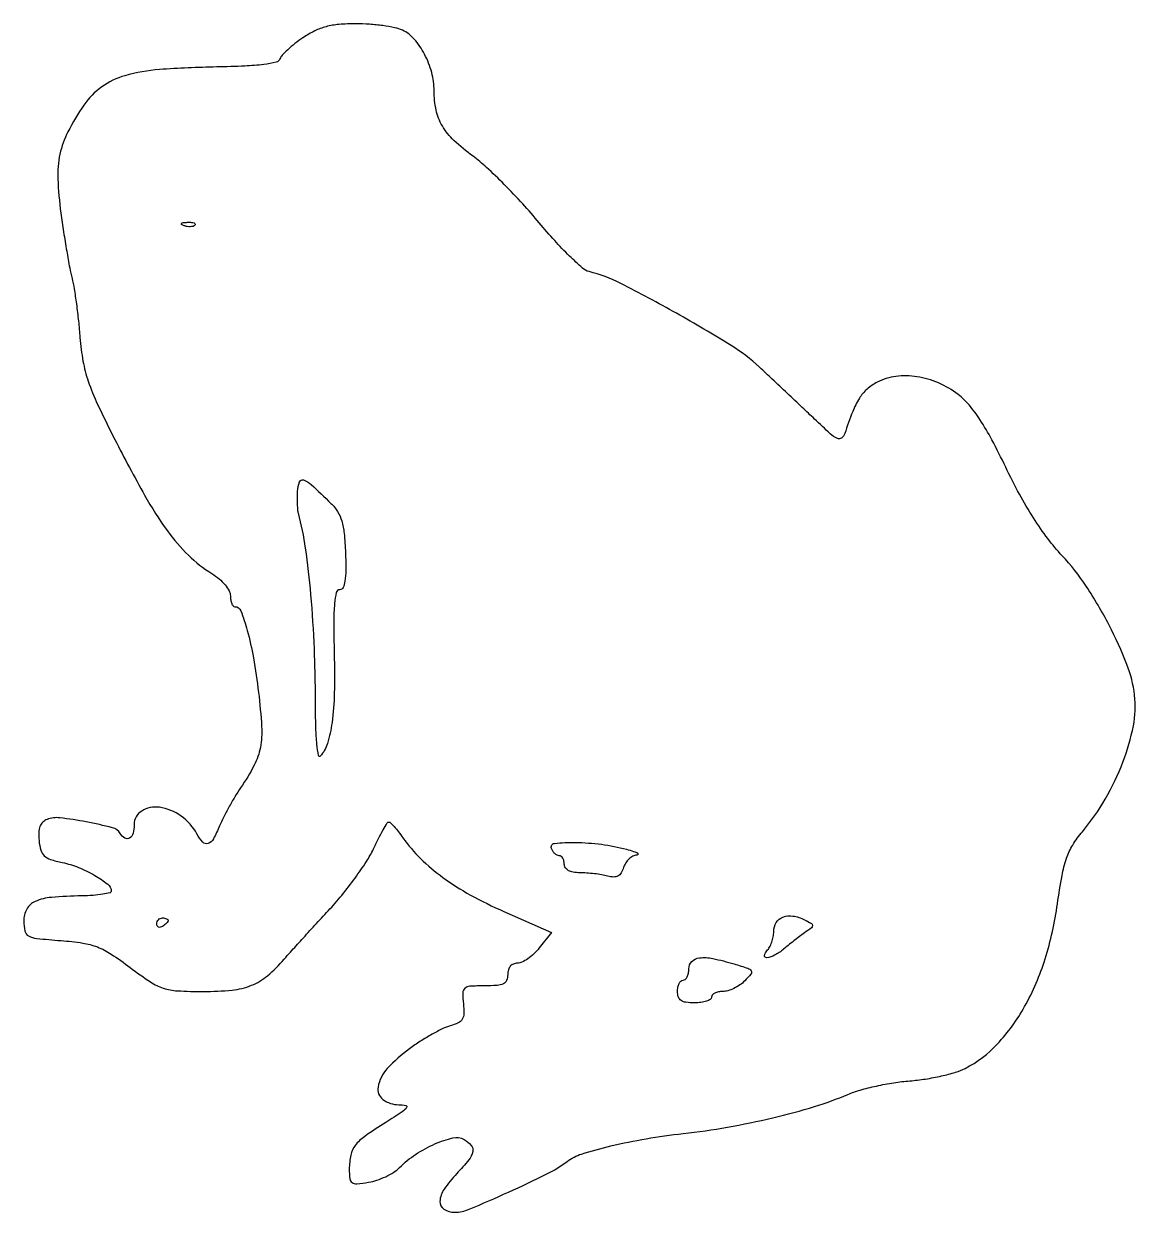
# Model space of a CAD drawing. Extents: x 0 to 197, y 0 to 210.
import ezdxf

# ---------------------------------------------------------------- set-up
doc = ezdxf.new("R2010")
doc.units = 0

msp = doc.modelspace()

# ---------------------------------------------------------------- linework, layer by layer
for points in [[(49.824335, 207.526601, 0.016569), (48.400371, 206.488407, 0.019736), (47.131807, 205.414291, 0.018894), (46.14444, 204.437846, 0.108277), (45.769681, 203.809042, -0.260875), (45.113054, 203.211083, -0.024883), (42.90002, 202.811716, -0.02087), (39.573412, 202.521399, -0.006603), (34.590577, 202.361335, 0.013103), (24.479092, 201.904887, 0.051942), (18.362564, 200.822773, 0.085317), (14.267923, 198.849296, 0.088861), (11.133954, 195.644345, 0.029763), (8.301057, 190.890751, 0.066955), (6.887552, 186.947781, 0.062824), (6.518412, 182.616538, 0.023644), (7.052648, 176.543373, 0.004327), (7.535289, 173.207239, 0.004155), (8.081769, 169.834616, 0.004115), (8.612806, 166.868865, 0.014983), (9.021651, 165, -0.021031), (9.39498, 163.188854, -0.006824), (9.79712, 160.483715, -0.006789), (10.162608, 157.461554, -0.007586), (10.430949, 154.540307, 0.025692), (10.963627, 150.395049, 0.037733), (11.888645, 146.840747, 0.027728), (13.54849, 142.750209, 0.007721), (16.597086, 136.540307, 0.009227), (21.859663, 126.680106, 0.029427), (25.869736, 120.389956, 0.043304), (29.587794, 116.089908, 0.054486), (33.73652, 112.853823, -0.037443), (35.010976, 111.927669, -0.043825), (36.061886, 110.865196, -0.049246), (36.774521, 109.809832, -0.124515), (37, 108.918441, 0.039757), (37.058502, 108.18386, 0.059004), (37.234739, 107.563542, 0.077601), (37.493293, 107.141428, 0.220034), (37.799112, 107, -0.311496), (38.852549, 106.273194, -0.023523), (39.98871, 102.796788, -0.024323), (41.066422, 97.982023, -0.012437), (41.971767, 91.854815, -0.015046), (42.528677, 85.800956, -0.061793), (42.301597, 82.130316, -0.074802), (41.207606, 78.983107, -0.028647), (38.813807, 75, 0.014098), (37.802553, 73.423103, 0.009545), (36.736255, 71.573437, 0.009622), (35.773789, 69.745352, 0.018904), (35.092389, 68.25, -0.02811), (34.00061, 65.966389, -0.185872), (33.051431, 65.165165, -0.298781), (32.108587, 65.403054, -0.062976), (31.075791, 66.858383, 0.115628), (28.307145, 70.004728, 0.118924), (24.456472, 71.552556, 0.17842), (21.334383, 70.89473, 0.258009), (20, 68.480948, -0.064959), (19.800885, 66.954788, -0.189549), (19.182743, 66.114293, -0.286322), (18.363647, 66.110775, -0.116471), (17.54158, 66.932722, 0.19487), (16.165966, 67.94057, 0.014547), (11.5393, 68.966921, 0.017553), (6.887978, 69.689443, 0.121952), (4.619131, 69.407341, 0.101442), (3.853188, 68.917907, 0.109679), (3.367214, 68.178602, 0.081453), (3.15217, 67.120401, 0.034055), (3.196162, 65.661397, 0.043241), (3.514053, 63.959464, 0.137011), (4.107682, 62.976752, 0.113366), (5.197427, 62.339287, 0.025033), (7.306827, 61.792865, -0.045087), (10.148821, 60.933849, -0.035912), (13.026851, 59.524261, -0.033302), (15.344857, 57.959415, -0.220612), (15.968575, 56.75, -0.359057), (15.741592, 56.449904, -0.018099), (14.448581, 56.191031, -0.022181), (12.760533, 55.992543, -0.013428), (10.75, 55.90032, 0.015722), (5.375588, 55.629078, 0.08202), (2.508967, 54.910709, 0.166393), (1.043832, 53.57565, 0.126177), (0.5, 51.454915, 0.055003), (0.697168, 49.668005, 0.22038), (1.349194, 48.816714, 0.095678), (2.792382, 48.381991, 0.006497), (7.082264, 48, -0.019107), (10.916788, 47.560862, -0.054769), (13.503221, 46.868208, -0.052531), (15.936598, 45.613537, -0.016511), (19.289357, 43.25, 0.014285), (22.887704, 40.689286, 0.068282), (25.148469, 39.587237, 0.066359), (27.651646, 39.11958, 0.013044), (32.234587, 39, 0.024969), (37.30231, 39.253227, 0.07013), (40.744164, 40.095087, 0.080184), (43.55269, 41.778377, 0.04024), (46.5, 44.696396, -0.005798), (47.627406, 45.977808, -0.001244), (49.613751, 48.172379, -0.001299), (51.927557, 50.702749, -0.001239), (54.291492, 53.261732, 0.016033), (56.670756, 55.995296, 0.013267), (59.030483, 59.050781, 0.013478), (61.045404, 61.970048, 0.034673), (62.291492, 64.20901, -0.007958), (63.174104, 66.015567, -0.012358), (63.998126, 67.541713, -0.006621), (64.729276, 68.780936, -0.249261), (65, 68.941729, -0.21329), (65.282709, 68.831133, -0.012069), (65.940625, 68.129818, -0.016779), (66.697392, 67.223636, -0.011378), (67.5, 66.14448, 0.044938), (70.61649, 62.493201, 0.036014), (74.563215, 59.152416, 0.031853), (79.433054, 56.053227, 0.021506), (85.334991, 53.128611), (93.735892, 49.406536), (91.580381, 46.703268, -0.035203), (90.629157, 45.668827, -0.036748), (89.555024, 44.794085, -0.03944), (88.519306, 44.185651, -0.11356), (87.712435, 44, 0.100147), (87.011867, 43.858259, 0.116383), (86.464054, 43.458018, 0.105866), (86.118253, 42.820718, 0.071672), (86, 42, -0.096088), (85.801385, 40.976033, -0.184915), (85.240579, 40.372688, -0.09758), (84.124889, 40.073884, -0.016785), (81.924634, 40, 0.013151), (79.337237, 39.931935, 0.164021), (78.437858, 39.575058, 0.220161), (78.075073, 38.793316, 0.02579), (78.174634, 36.822825, -0.030003), (78.248104, 35.077253, -0.130501), (77.966985, 34.090195, -0.150122), (77.25803, 33.448316, -0.044061), (75.86265, 32.939436, 0.048125), (74.542492, 32.445821, 0.014599), (72.647767, 31.45173, 0.014475), (70.577843, 30.207223, 0.015294), (68.62188, 28.866611, 0.049386), (64.715146, 25.369447, 0.139634), (63.090523, 22.127066, 0.286667), (63.944957, 19.932862, 0.161661), (66.754798, 19, -0.051113), (67.993021, 18.873089, -0.547231), (68.141443, 18.484778, -0.088651), (67.380243, 17.764741, -0.004314), (64.445781, 15.874939, 0.012408), (60.73594, 13.399932, 0.074111), (59.057057, 11.800715, 0.115146), (58.275717, 10.108054, 0.049506), (58.015313, 7.619158, 0.027875), (58.101866, 5.903964, 0.21999), (58.500314, 5.238101, 0.17489), (59.326642, 5.025167, 0.016701), (61.424951, 5.294108, 0.040957), (62.885224, 5.65571, 0.029589), (64.44118, 6.283995, 0.030099), (65.857946, 7.063714, 0.055584), (66.88346, 7.88346, -0.050169), (69.740209, 10.21801, -0.043345), (73.144188, 12.06991, -0.044604), (76.327049, 13.133412, -0.188053), (78.28447, 12.860679, -0.089461), (79.55143, 11.817879, -0.232556), (79.832301, 10.702602, -0.119926), (79.1308, 9.246638, -0.018758), (77, 6.842584, 0.040442), (74.763575, 4.087639, 0.137765), (74.027762, 1.919937, 0.271139), (74.733251, 0.551865, 0.142231), (76.63403, 0, 0.099966), (79.191053, 0.516389, 0.006516), (86.154665, 3.556004, 0.009298), (92.920252, 6.767584, 0.046076), (96.5, 8.981504, -0.087098), (99.058869, 10.288444, -0.015663), (104.240506, 11.706494, -0.016566), (110.458334, 12.984232, -0.014698), (117, 13.90711, 0.016074), (124.835716, 15.034556, 0.014584), (132.843525, 16.692993, 0.015173), (140.22881, 18.687121, 0.027357), (146.119418, 20.829147, -0.032287), (148.260535, 21.583934, -0.014779), (151.135853, 22.302252, -0.014566), (154.218653, 22.882761, -0.019476), (157.045187, 23.21799, 0.018784), (159.788417, 23.539491, 0.016566), (162.61834, 24.075991, 0.016871), (165.137678, 24.730634, 0.047357), (166.826509, 25.410284, 0.086664), (172.53117, 29.748308, 0.059257), (177.333718, 36.343735, 0.052414), (180.953499, 44.757822, 0.040577), (183.136435, 54.5, -0.010156), (183.938591, 59.482303, -0.038179), (184.740328, 62.542085, -0.053785), (185.839722, 64.877039, -0.037668), (187.537296, 67.240793, 0.043105), (191.586844, 73.010705, 0.040203), (194.695826, 79.522451, 0.042557), (196.539875, 85.934976, 0.077463), (196.759159, 91.368579, 0.065012), (195.409514, 96.786858, 0.026233), (192.250853, 103.739789, 0.026229), (188.199634, 110.633296, 0.041809), (183.971109, 116, -0.026762), (181.433828, 119.028381, -0.01898), (178.90899, 122.672438, -0.017234), (176.418794, 126.888615, -0.013262), (173.986174, 131.6479, 0.010349), (171.54772, 136.487982, 0.022737), (169.44253, 140.057601, 0.029705), (167.50557, 142.671621, 0.05558), (165.604573, 144.488036, 0.060532), (162.111671, 146.53781, 0.064904), (158.31024, 147.631522, 0.069237), (154.582931, 147.677237, 0.088041), (151.303601, 146.656998, 0.06106), (149.493472, 145.420697, 0.071513), (148.144072, 143.84065, 0.048493), (146.952485, 141.478101, 0.013533), (145.55736, 137.57342, -0.152197), (144.999666, 136.789208, -0.281753), (144.249269, 136.712945, -0.072092), (142.997554, 137.554524, -0.006441), (140.213625, 140.14147, 0.000753), (138.048088, 142.200182, 0.000425), (135.415877, 144.690775, 0.000424), (132.75623, 147.198786, 0.000696), (130.5, 149.316856, 0.050096), (125.468781, 153.160106, 0.010269), (115.817879, 158.83655, 0.00992), (105.961437, 164.110401, 0.055972), (100.38562, 166.206863, -0.119937), (99.219888, 166.82349, -0.012386), (96.928708, 168.958168, -0.014851), (94.301029, 171.688319, -0.01135), (91.586538, 174.821776, 0.012505), (88.658521, 178.185979, 0.010438), (85.387855, 181.612905, 0.010577), (82.26292, 184.623089, 0.028087), (79.871668, 186.594204, -0.030338), (76.50646, 189.393677, -0.070192), (74.454153, 191.951924, -0.081275), (73.3646, 194.730068, -0.052939), (73, 198.163971, 0.066257), (72.571507, 201.383326, 0.054371), (71.305331, 204.616349, 0.057208), (69.483613, 207.300959, 0.108618), (67.404755, 208.861443, 0.055527), (66.063694, 209.30078, 0.017003), (63.959446, 209.665549, 0.016788), (61.558604, 209.916305, 0.017626), (59.185081, 210, 0.02063), (56.184929, 209.876163, 0.043983), (53.899352, 209.482847, 0.049805), (51.90213, 208.735975, 0.03488)], [(30.729167, 174.395833, -0.126455), (30.402231, 174.202593, -0.060344), (29.916927, 174.123424, -0.05415), (29.359369, 174.160852, -0.051402), (28.8125, 174.316886, -0.054073), (28.395823, 174.538436, -0.470617), (28.37858, 174.720685, -0.168741), (28.670344, 174.862007, -0.018894), (29.416667, 174.921053, -0.028489), (30.112848, 174.910055, -0.077125), (30.592839, 174.799335, -0.208169), (30.77538, 174.614691, -0.296942)], [(54.774593, 125.252631, -0.059696), (55.951641, 123.797428, -0.069022), (56.683203, 122.172545, -0.047652), (57.108259, 119.962187, -0.013908), (57.340175, 116.502631, -0.010189), (57.397952, 113.420855, -0.037999), (57.247735, 111.488767, -0.070801), (56.906289, 110.364767, -0.291486), (56.333749, 110, 0.347404), (55.717864, 109.513343, 0.036542), (55.404365, 107.574442, 0.022882), (55.269271, 104.320456, 0.005086), (55.349694, 98.75, -0.011448), (55.361778, 91.693055, -0.028307), (54.959869, 86.536389, -0.038645), (54.166154, 82.84212, -0.112283), (52.893116, 80.579597, -0.628623), (52.565096, 80.676677, -0.015452), (52.301507, 82.696805, -0.016144), (52.112729, 85.528776, -0.00833), (52.05017, 89.079597, 0.009407), (51.843071, 99.552522, 0.012221), (51.238561, 109.131048, 0.013562), (50.293783, 117.339675, 0.030185), (49.031769, 123.5, -0.045992), (48.934819, 124.06311, -0.009954), (48.876849, 125.050031, -0.010303), (48.855974, 126.1994, -0.00969), (48.881579, 127.372445, -0.072152), (49.194788, 129.043721, -0.418905), (49.922162, 129.393371, -0.100795), (51.283951, 128.565524, -0.006075)], [(107, 64.12782, -0.012832), (108.24809, 63.764149, -0.051175), (108.977608, 63.445814, -0.404994), (109.037085, 63.244645, -0.262785), (108.817388, 63.102361, 0.106877), (108.124529, 62.907841, 0.066383), (107.434054, 62.415714, 0.062009), (106.850341, 61.715834, 0.066084), (106.470984, 60.908579, -0.057362), (106.039114, 59.94649, -0.136148), (105.477153, 59.408469, -0.134384), (104.713125, 59.232929, -0.055251), (103.653596, 59.394924, 0.023662), (102.632389, 59.617708, 0.011862), (101.324806, 59.806983, 0.01175), (99.960084, 59.939131, 0.017018), (98.75, 59.986345, -0.039723), (97.570914, 60.086061, -0.085052), (96.710609, 60.384077, -0.121917), (96.190421, 60.86462, -0.146626), (96, 61.5, 0.057609), (95.933678, 62.073715, 0.076852), (95.737678, 62.559375, 0.095748), (95.447641, 62.884842, 0.164455), (95.106989, 63, -0.12245), (94.729133, 63.093946, -0.064625), (94.33237, 63.375075, -0.058301), (93.977826, 63.788556, -0.056543), (93.724004, 64.27685, -0.493455), (94.269809, 65.166303, -0.028717), (97.955979, 65.336699, -0.030215), (102.546105, 65.007317, -0.031466)], [(26, 51.559017, -0.151918), (25.934461, 51.34829, -0.038439), (25.70625, 51.066025, -0.035638), (25.382774, 50.768994, -0.029505), (25, 50.5, -0.082592), (24.6179, 50.343488, -0.161196), (24.29375, 50.3746, -0.182303), (24.078288, 50.586039, -0.108972), (24, 50.940983, -0.093332), (24.076123, 51.345238, -0.09642), (24.29375, 51.688914, -0.099167), (24.618444, 51.918938, -0.105053), (25, 52, -0.042167), (25.382849, 51.967655, -0.061769), (25.70625, 51.870461, -0.081139), (25.92554, 51.727648, -0.210953)], [(138.430221, 49.349378, 0.005829), (137.563473, 48.710945, 0.003508), (136.549582, 47.934513, 0.003513), (135.552352, 47.14838, 0.006132), (134.738569, 46.481013, -0.048569), (133.169154, 45.40255, -0.102776), (131.765683, 44.968142, -0.483549), (131.38537, 45.364031, -0.163928), (131.8, 46.2, 0.073662), (132.260137, 46.820159, 0.038628), (132.6475, 47.701586, 0.037387), (132.911623, 48.686088, 0.046877), (133, 49.626676, -0.140271), (133.445122, 51.18211, -0.163859), (134.626254, 52.154004, -0.130201), (136.393171, 52.339754, -0.076647), (138.430221, 51.693519, -0.014539), (139.649335, 51.044403, -0.269358), (139.860442, 50.680964, -0.229922), (139.664969, 50.278352, -0.010904)], [(126.012184, 43.878203, -0.008023), (128.432519, 43.110524, -0.174532), (129.008029, 42.655725, -0.321152), (128.97082, 42.084539, -0.024718), (127.878203, 40.878203, -0.046374), (127.012051, 40.159374, -0.037274), (125.964222, 39.551722, -0.038559), (124.901795, 39.134839, -0.074348), (124, 39, 0.048028), (123.234582, 38.926307, 0.068025), (122.5875, 38.70625, 0.088204), (122.151477, 38.381882, 0.191087), (122, 38, -0.254951), (121.790443, 37.615738, -0.06271), (121.11875, 37.29375, -0.048861), (120.149251, 37.072766, -0.031626), (119, 37, -0.030703), (117.499083, 37.092253, -0.116834), (116.625, 37.416667, -0.166173), (116.159458, 38.024683, -0.081208), (116, 39, -0.048028), (116.073693, 39.765418, -0.068025), (116.29375, 40.4125, -0.088204), (116.618118, 40.848523, -0.191087), (117, 41, 0.191087), (117.381882, 41.151477, 0.088204), (117.70625, 41.5875, 0.068025), (117.926307, 42.234582, 0.048028), (118, 43, -0.196869), (118.535201, 44.306599, -0.17271), (119.869855, 44.953316, -0.079568), (122.263677, 44.834413, -0.020669)]]:
    msp.add_lwpolyline(points, format="xyb", close=True)

doc.saveas('drawing.dxf')
